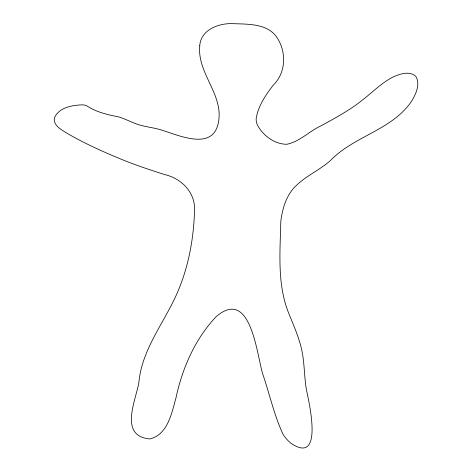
<?xml version="1.0" encoding="UTF-8"?>
<svg xmlns="http://www.w3.org/2000/svg" width="472" height="472" viewBox="0 0 472 472"><rect width="100%" height="100%" fill="white"/><g stroke="black" fill="none" stroke-linecap="round" stroke-linejoin="round"><path stroke-width="0.71" d="M199.756 45.666C197.048 72.535 222.282 93.362 218.831 119.917C215.067 151.099 181.867 136.579 163.247 130.62C154.94 127.646 146.025 127.18 137.688 124.378C131.281 122.154 125.251 118.968 118.785 116.897C107.457 114.755 96.288 112.159 86.547 105.663A15.187 15.187 0 0 0 82.671 104.843C72.476 105.15 59.295 107.227 54.581 117.54C52.557 124.873 60.799 129.316 65.927 132.585C78.328 139.977 91.344 146.279 104.536 152.12A628.179 628.179 0 0 0 117.799 157.795C133.116 164.333 148.945 169.537 164.805 174.605C181.118 178.375 194.96 191.921 194.564 209.491C193.768 240.897 187.537 272.845 173.413 301.13C160.38 327.574 141.417 352.513 138.845 382.798C135.547 400.982 118.855 436.287 149.895 438.942C167.896 434.541 171.832 412.776 176.074 397.459C182.452 367.847 195.137 338.961 216.058 316.73C250.85 286.752 256.774 354.572 262.715 374.007C269.6 393.996 274.096 415.036 282.993 434.222A36.739 36.739 0 0 0 290.876 443.208C323.833 465.563 309.231 403.289 306.523 390.261C304.033 376.196 304.67 361.717 301.248 347.799C298.322 335.763 293.224 324.435 288.593 312.989C277.058 284.038 280.132 251.948 280.799 221.474C282.268 209.603 285.631 197.402 293.649 188.204C304.068 176.664 318.936 170.764 330.453 160.533C354.218 135.718 392.881 130.012 412.144 100.341C416.097 93.48 420.369 84.087 415.926 76.488C409.572 70.393 399.572 74.045 392.639 77.213C381.093 83.231 371.995 92.754 361.741 100.595C349.345 110.477 335.291 117.923 321.497 125.611C309.449 130.915 299.879 141.73 286.722 144.285C274.368 144.172 262.81 135.493 257.264 124.755A14.791 14.791 0 0 1 256.19 118.425C258.166 105.988 265.683 95.073 273.17 85.225C285.56 73.361 286.569 53.714 278.073 39.288C268.957 23.004 247.953 24.284 231.905 23.624C218.27 23.299 200.795 29.966 199.756 45.666"/></g></svg>
